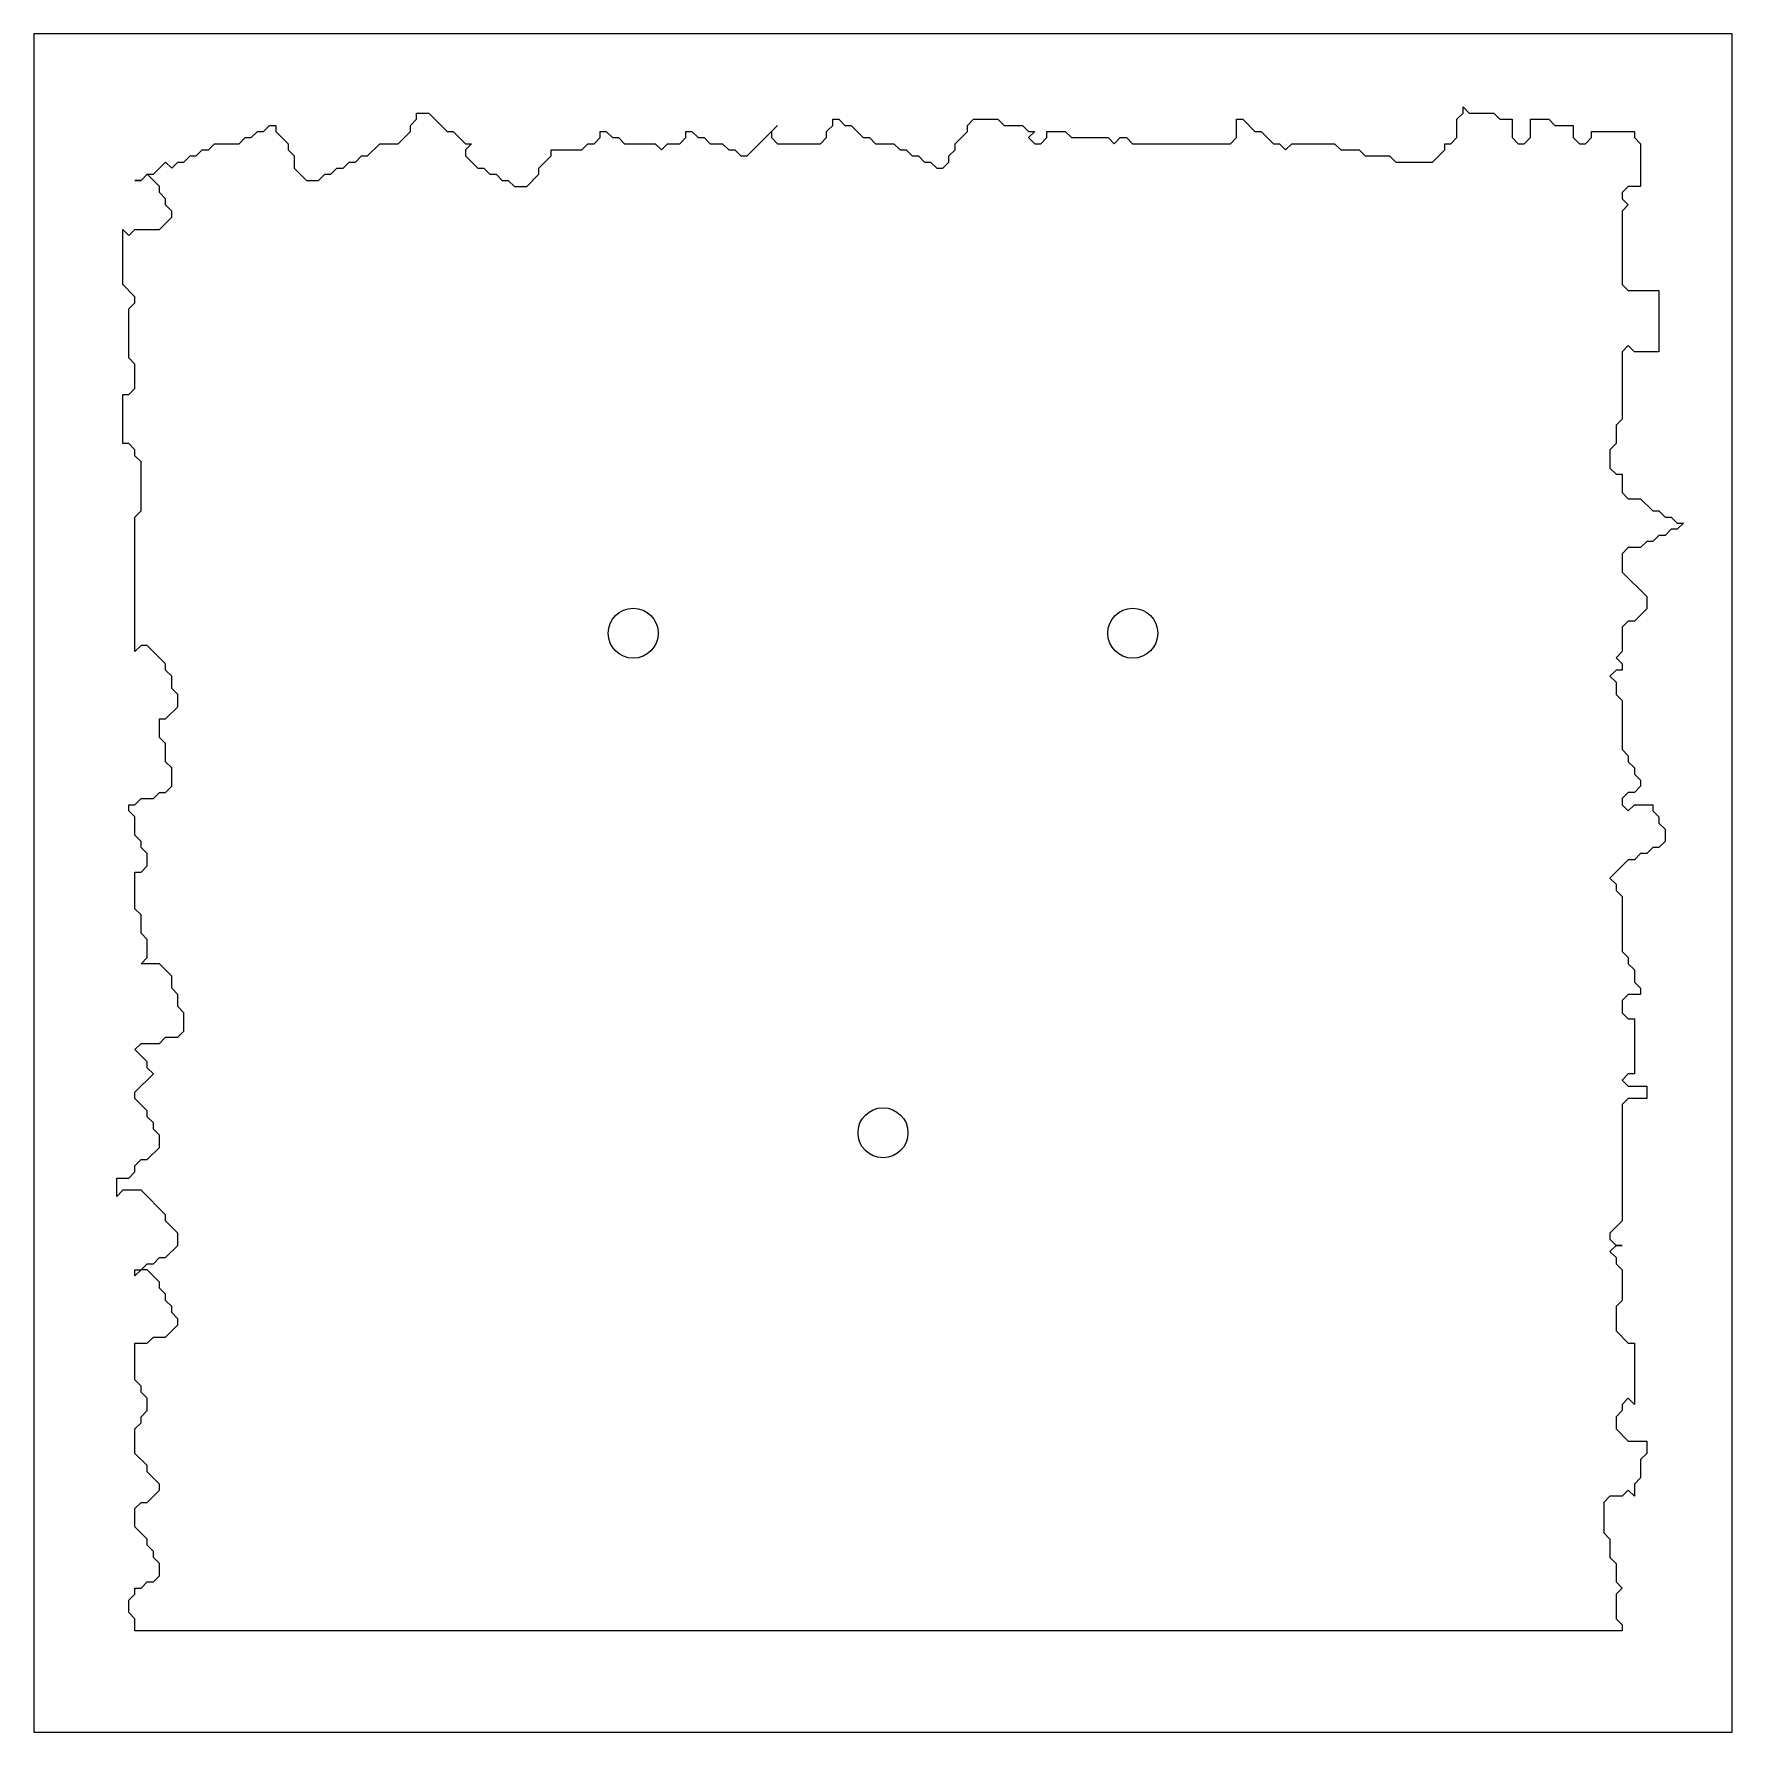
# Model space of a CAD drawing. Header units: metres. Extents: x 580 to 920, y -20 to 320.
import ezdxf

# ---------------------------------------------------------------- set-up
doc = ezdxf.new("R2010")
doc.units = ezdxf.units.M

msp = doc.modelspace()

# ---------------------------------------------------------------- linework, layer by layer
at = {"layer": 'CIRCLES'}
for centre in [(700, 200), (800, 200), (750, 100)]:
    msp.add_circle(centre, 5, dxfattribs=at)
at = {"layer": 'CONTOUR_1'}
msp.add_lwpolyline([(600.23, 0.25), (600.23, 2.7), (599.01, 3.93), (599.01, 6.38), (600.23, 7.6), (600.23, 8.83), (601.46, 8.83), (602.68, 10.05), (603.91, 10.05), (605.13, 11.28), (605.13, 13.73), (603.91, 14.96), (603.91, 16.18), (602.68, 17.41), (602.68, 18.63), (600.23, 21.08), (600.23, 24.76), (601.46, 25.98), (602.68, 25.98), (605.13, 28.44), (605.13, 29.66), (602.68, 32.11), (602.68, 33.34), (600.23, 35.79), (600.23, 40.69), (601.46, 41.92), (601.46, 43.14), (602.68, 44.37), (602.68, 46.82), (601.46, 48.04), (601.46, 49.27), (600.23, 50.49), (600.23, 57.85), (602.68, 57.85), (603.91, 59.07), (606.36, 59.07), (608.81, 61.52), (608.81, 62.75), (607.58, 63.97), (607.58, 65.2), (606.36, 66.42), (606.36, 67.65), (605.13, 68.87), (605.13, 70.1), (602.68, 72.55), (601.46, 72.55), (600.23, 71.33), (600.23, 72.55), (601.46, 72.55), (602.68, 73.78), (603.91, 73.78), (605.13, 75), (606.36, 75), (608.81, 77.45), (608.81, 79.9), (606.36, 82.35), (606.36, 83.58), (601.46, 88.48), (597.78, 88.48), (596.56, 87.26), (596.56, 90.93), (599.01, 90.93), (600.23, 92.16), (600.23, 93.38), (601.46, 94.61), (602.68, 94.61), (605.13, 97.06), (605.13, 99.51), (603.91, 100.74), (603.91, 101.96), (602.68, 103.19), (602.68, 104.41), (600.23, 106.86), (600.23, 108.09), (603.91, 111.76), (602.68, 112.99), (602.68, 114.22), (600.23, 116.67), (601.46, 117.89), (605.13, 117.89), (606.36, 119.12), (608.81, 119.12), (610.03, 120.34), (610.03, 124.02), (608.81, 125.24), (608.81, 127.69), (607.58, 128.92), (607.58, 131.37), (605.13, 133.82), (601.46, 133.82), (602.68, 135.05), (602.68, 138.72), (601.46, 139.95), (601.46, 143.63), (600.23, 144.85), (600.23, 152.2), (601.46, 152.2), (602.68, 153.43), (602.68, 155.88), (601.46, 157.1), (601.46, 158.33), (600.23, 159.56), (600.23, 163.23), (599.01, 164.46), (599.01, 165.68), (600.23, 165.68), (601.46, 166.91), (603.91, 166.91), (605.13, 168.13), (606.36, 168.13), (607.58, 169.36), (607.58, 173.04), (606.36, 174.26), (606.36, 177.94), (605.13, 179.16), (605.13, 182.84), (606.36, 182.84), (608.81, 185.29), (608.81, 187.74), (607.58, 188.97), (607.58, 191.42), (606.36, 192.64), (606.36, 193.87), (602.68, 197.54), (601.46, 197.54), (600.23, 196.32), (600.23, 223.28), (601.46, 224.5), (601.46, 234.31), (600.23, 235.53), (600.23, 236.76), (599.01, 237.98), (597.78, 237.98), (597.78, 247.79), (599.01, 247.79), (600.23, 249.01), (600.23, 253.91), (599.01, 255.14), (599.01, 264.94), (600.23, 266.17), (600.23, 267.39), (597.78, 269.84), (597.78, 280.87), (599.01, 279.65), (600.23, 280.87), (605.13, 280.87), (607.58, 283.32), (607.58, 284.55), (606.36, 285.77), (606.36, 287), (605.13, 288.23), (605.13, 289.45), (602.68, 291.9), (601.46, 290.68), (600.23, 290.68), (601.46, 290.68), (602.68, 291.9), (603.91, 291.9), (606.36, 294.35), (607.58, 293.13), (608.81, 294.35), (610.03, 294.35), (611.26, 295.58), (612.49, 295.58), (613.71, 296.8), (614.94, 296.8), (616.16, 298.03), (621.06, 298.03), (622.29, 299.25), (623.51, 299.25), (624.74, 300.48), (625.97, 300.48), (627.19, 301.7), (628.42, 301.7), (628.42, 300.48), (630.87, 298.03), (630.87, 296.8), (632.09, 295.58), (632.09, 293.13), (634.54, 290.68), (636.99, 290.68), (638.22, 291.9), (639.45, 291.9), (640.67, 293.13), (641.9, 293.13), (643.12, 294.35), (644.35, 294.35), (645.57, 295.58), (646.8, 295.58), (649.25, 298.03), (652.92, 298.03), (655.38, 300.48), (655.38, 301.7), (656.6, 302.93), (656.6, 304.16), (659.05, 304.16), (662.73, 300.48), (663.95, 300.48), (666.4, 298.03), (667.63, 298.03), (666.4, 296.8), (666.4, 295.58), (668.86, 293.13), (670.08, 293.13), (671.31, 291.9), (672.53, 291.9), (673.76, 290.68), (674.98, 290.68), (676.21, 289.45), (678.66, 289.45), (681.11, 291.9), (681.11, 293.13), (683.56, 295.58), (683.56, 296.8), (689.69, 296.8), (690.91, 298.03), (692.14, 298.03), (693.36, 299.25), (693.36, 300.48), (694.59, 300.48), (695.81, 299.25), (697.04, 299.25), (698.27, 298.03), (704.39, 298.03), (705.62, 296.8), (706.84, 298.03), (709.29, 298.03), (710.52, 299.25), (710.52, 300.48), (711.74, 300.48), (712.97, 299.25), (714.2, 299.25), (715.42, 298.03), (717.87, 298.03), (719.1, 296.8), (720.32, 296.8), (721.55, 295.58), (722.77, 295.58), (728.9, 301.7), (727.68, 300.48), (727.68, 299.25), (728.9, 298.03), (737.48, 298.03), (738.7, 299.25), (738.7, 300.48), (739.93, 301.7), (739.93, 302.93), (741.16, 302.93), (742.38, 301.7), (743.61, 301.7), (746.06, 299.25), (747.28, 299.25), (748.51, 298.03), (752.18, 298.03), (753.41, 296.8), (754.63, 296.8), (755.86, 295.58), (757.09, 295.58), (758.31, 294.35), (759.54, 294.35), (760.76, 293.13), (761.99, 293.13), (763.21, 294.35), (763.21, 295.58), (764.44, 296.8), (764.44, 298.03), (766.89, 300.48), (766.89, 301.7), (768.11, 302.93), (773.02, 302.93), (774.24, 301.7), (777.92, 301.7), (779.14, 300.48), (780.37, 300.48), (779.14, 299.25), (780.37, 298.03), (781.59, 298.03), (782.82, 299.25), (782.82, 300.48), (786.5, 300.48), (787.72, 299.25), (795.07, 299.25), (796.3, 298.03), (797.52, 299.25), (798.75, 299.25), (799.98, 298.03), (819.58, 298.03), (820.81, 299.25), (820.81, 302.93), (822.03, 302.93), (824.48, 300.48), (825.71, 300.48), (828.16, 298.03), (829.39, 298.03), (830.61, 296.8), (831.84, 298.03), (840.41, 298.03), (841.64, 296.8), (845.32, 296.8), (846.54, 295.58), (851.44, 295.58), (852.67, 294.35), (860.02, 294.35), (862.47, 296.8), (862.47, 298.03), (863.7, 298.03), (864.92, 299.25), (864.92, 302.93), (866.15, 304.16), (866.15, 305.38), (867.37, 304.16), (872.28, 304.16), (873.5, 302.93), (875.95, 302.93), (875.95, 299.25), (877.18, 298.03), (878.4, 298.03), (879.63, 299.25), (879.63, 302.93), (883.3, 302.93), (884.53, 301.7), (888.21, 301.7), (888.21, 299.25), (889.43, 298.03), (890.66, 298.03), (891.88, 299.25), (891.88, 300.48), (900.46, 300.48), (900.46, 299.25), (901.69, 298.03), (901.69, 289.45), (899.23, 289.45), (898.01, 288.23), (898.01, 287), (899.23, 285.77), (898.01, 284.55), (898.01, 269.84), (899.23, 268.62), (905.36, 268.62), (905.36, 256.36), (900.46, 256.36), (899.23, 257.59), (898.01, 256.36), (898.01, 242.88), (896.78, 241.66), (896.78, 237.98), (895.56, 236.76), (895.56, 233.08), (896.78, 231.86), (898.01, 231.86), (898.01, 228.18), (899.23, 226.95), (901.69, 226.95), (904.14, 224.5), (905.36, 224.5), (906.59, 223.28), (907.81, 223.28), (909.04, 222.05), (910.26, 222.05), (909.04, 220.83), (907.81, 220.83), (906.59, 219.6), (905.36, 219.6), (904.14, 218.38), (902.91, 218.38), (901.69, 217.15), (899.23, 217.15), (898.01, 215.93), (898.01, 212.25), (902.91, 207.35), (902.91, 204.9), (900.46, 202.45), (899.23, 202.45), (898.01, 201.22), (898.01, 196.32), (896.78, 195.09), (898.01, 193.87), (898.01, 192.64), (896.78, 192.64), (895.56, 191.42), (896.78, 190.19), (896.78, 187.74), (898.01, 186.52), (898.01, 176.71), (899.23, 175.49), (899.23, 174.26), (900.46, 173.04), (900.46, 171.81), (901.69, 170.58), (901.69, 169.36), (900.46, 168.13), (899.23, 168.13), (898.01, 166.91), (898.01, 165.68), (899.23, 164.46), (900.46, 165.68), (904.14, 165.68), (904.14, 164.46), (905.36, 163.23), (905.36, 162.01), (906.59, 160.78), (906.59, 158.33), (905.36, 157.1), (904.14, 157.1), (902.91, 155.88), (901.69, 155.88), (900.46, 154.65), (899.23, 154.65), (895.56, 150.98), (896.78, 149.75), (896.78, 148.53), (898.01, 147.3), (898.01, 136.27), (899.23, 135.05), (899.23, 133.82), (900.46, 132.6), (900.46, 130.15), (901.69, 128.92), (901.69, 127.69), (899.23, 127.69), (898.01, 126.47), (898.01, 124.02), (899.23, 122.79), (900.46, 122.79), (900.46, 111.76), (899.23, 111.76), (898.01, 110.54), (899.23, 109.31), (902.91, 109.31), (902.91, 106.86), (899.23, 106.86), (898.01, 105.64), (898.01, 82.35), (895.56, 79.9), (895.56, 78.68), (896.78, 77.45), (898.01, 77.45), (896.78, 77.45), (895.56, 76.23), (896.78, 75), (896.78, 73.78), (898.01, 72.55), (898.01, 66.42), (896.78, 65.2), (896.78, 60.3), (899.23, 57.85), (900.46, 57.85), (900.46, 45.59), (899.23, 46.82), (898.01, 45.59), (898.01, 44.37), (896.78, 43.14), (896.78, 40.69), (899.23, 38.24), (902.91, 38.24), (902.91, 35.79), (901.69, 34.56), (901.69, 30.89), (900.46, 29.66), (900.46, 27.21), (899.23, 28.44), (898.01, 27.21), (895.56, 27.21), (894.33, 25.98), (894.33, 19.86), (895.56, 18.63), (895.56, 14.96), (896.78, 13.73), (896.78, 10.05), (898.01, 8.83), (896.78, 7.6), (896.78, 2.7), (898.01, 1.48), (898.01, 0.25), (600.23, 0.25)], close=True, dxfattribs=at)
at = {"layer": 'FRAME'}
msp.add_lwpolyline([(580, -20), (920, -20), (920, 320), (580, 320), (580, -20)], close=True, dxfattribs=at)

doc.saveas('drawing.dxf')
